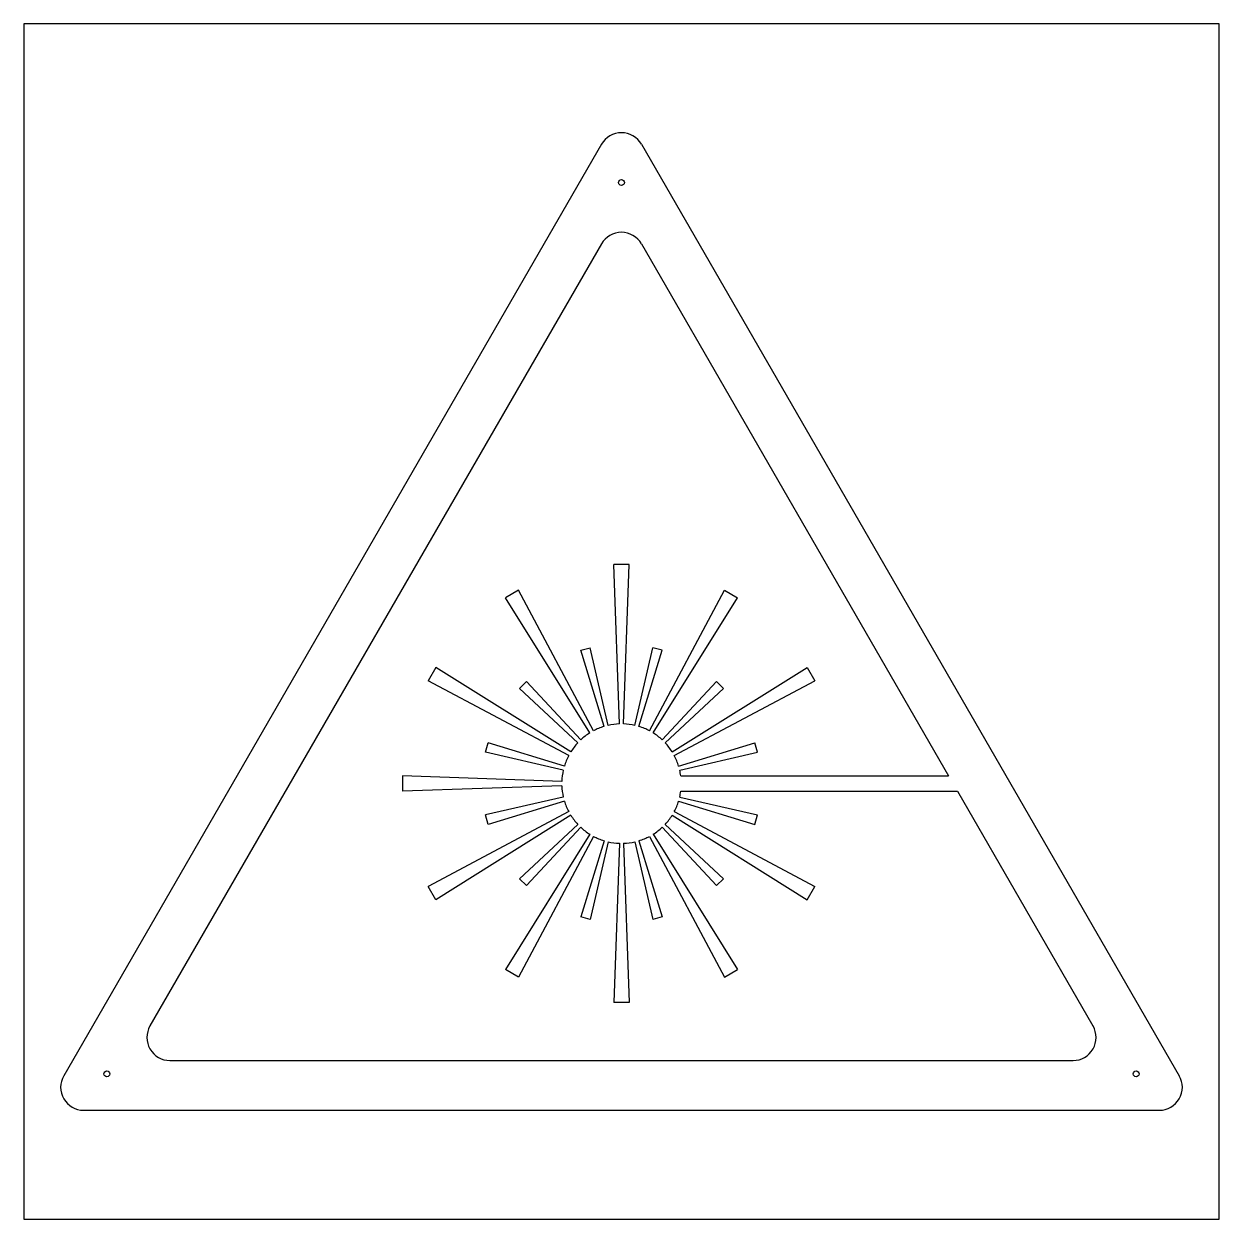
# Model space of a CAD drawing. Header units: millimetres. Extents: x 971 to 1571, y 338 to 938.
import ezdxf

# ---------------------------------------------------------------- set-up
doc = ezdxf.new("R2010")
doc.units = ezdxf.units.MM
doc.header["$MEASUREMENT"] = 0

msp = doc.modelspace()

# ---------------------------------------------------------------- linework, layer by layer
for p, q in [((1570.77, 938.08), (970.77, 938.08)), ((970.77, 938.08), (970.77, 338.08)), ((1570.77, 338.08), (1570.77, 938.08)), ((1260.77, 877.68), (990.77, 410.03)), ((1280.77, 877.68), (1550.77, 410.03)), ((1260.77, 827.68), (1034.07, 435.03)), ((1280.77, 827.68), (1435, 560.55)), ((1269.73, 586.69), (1266.93, 666.64)), ((1274.61, 666.64), (1266.93, 666.64)), ((1271.82, 586.69), (1274.61, 666.64)), ((1219.13, 653.83), (1212.48, 649.99)), ((1254.88, 582.15), (1212.48, 649.99)), ((1256.69, 583.19), (1219.13, 653.83)), ((1284.86, 583.19), (1322.42, 653.83)), ((1286.67, 582.15), (1329.06, 649.99)), ((1322.42, 653.83), (1329.06, 649.99)), ((1250.31, 623.65), (1255.03, 624.91)), ((1264.02, 585.94), (1255.03, 624.91)), ((1277.52, 585.94), (1286.52, 624.91)), ((1291.24, 623.65), (1286.52, 624.91)), ((1262, 585.4), (1250.31, 623.65)), ((1279.54, 585.4), (1291.24, 623.65)), ((1177.49, 615), (1173.65, 608.35)), ((1245.33, 572.6), (1177.49, 615)), ((1296.21, 572.6), (1364.06, 615)), ((1364.06, 615), (1367.9, 608.35)), ((1244.28, 570.79), (1173.65, 608.35)), ((1219.58, 604.45), (1223.03, 607.9)), ((1250.31, 578.65), (1223.03, 607.9)), ((1291.23, 578.65), (1318.51, 607.9)), ((1297.26, 570.79), (1367.9, 608.35)), ((1321.97, 604.45), (1318.51, 607.9)), ((1248.83, 577.17), (1219.58, 604.45)), ((1292.71, 577.17), (1321.97, 604.45)), ((1202.57, 572.45), (1203.83, 577.17)), ((1242.08, 565.48), (1203.83, 577.17)), ((1299.46, 565.48), (1337.71, 577.17)), ((1338.98, 572.45), (1337.71, 577.17)), ((1241.54, 563.46), (1202.57, 572.45)), ((1300, 563.46), (1338.98, 572.45)), ((1240.79, 557.75), (1160.84, 560.55)), ((1160.84, 560.55), (1160.84, 552.87)), ((1300.52, 560.62), (1435, 560.55)), ((1240.79, 555.66), (1160.84, 552.87)), ((1300.53, 552.87), (1439.44, 552.87)), ((1439.44, 552.87), (1507.47, 435.03)), ((1241.54, 549.96), (1202.57, 540.96)), ((1242.08, 547.94), (1203.83, 536.24)), ((1299.46, 547.94), (1337.71, 536.24)), ((1300, 549.96), (1338.98, 540.96)), ((1244.28, 542.62), (1173.65, 505.06)), ((1245.33, 540.81), (1177.49, 498.42)), ((1203.83, 536.24), (1202.57, 540.96)), ((1296.21, 540.81), (1364.06, 498.42)), ((1297.26, 542.62), (1367.9, 505.06)), ((1337.71, 536.24), (1338.98, 540.96)), ((1248.83, 536.25), (1219.58, 508.97)), ((1250.31, 534.77), (1223.03, 505.51)), ((1291.23, 534.77), (1318.51, 505.51)), ((1292.71, 536.25), (1321.97, 508.97)), ((1254.88, 531.27), (1212.48, 463.42)), ((1256.69, 530.22), (1219.13, 459.58)), ((1262, 528.02), (1250.31, 489.77)), ((1279.54, 528.02), (1291.24, 489.77)), ((1284.86, 530.22), (1322.42, 459.58)), ((1286.67, 531.27), (1329.06, 463.42)), ((1264.02, 527.48), (1255.03, 488.5)), ((1269.73, 526.72), (1266.93, 446.77)), ((1271.82, 526.72), (1274.61, 446.77)), ((1277.52, 527.48), (1286.52, 488.5)), ((1177.49, 498.42), (1173.65, 505.06)), ((1223.03, 505.51), (1219.58, 508.97)), ((1321.97, 508.97), (1318.51, 505.51)), ((1364.06, 498.42), (1367.9, 505.06)), ((1255.03, 488.5), (1250.31, 489.77)), ((1291.24, 489.77), (1286.52, 488.5)), ((1219.13, 459.58), (1212.48, 463.42)), ((1322.42, 459.58), (1329.06, 463.42)), ((1274.61, 446.77), (1266.93, 446.77)), ((1044.07, 417.71), (1497.47, 417.71)), ((1000.77, 392.71), (1540.77, 392.71)), ((970.77, 338.08), (1570.77, 338.08))]:
    msp.add_line(p, q)
for centre in [(1270.77, 858.45), (1012.42, 410.98), (1529.12, 410.98)]:
    msp.add_circle(centre, 1.5)
for centre, radius, start, end in [((1270.77, 871.91), 11.55, 30, 150), ((1270.77, 821.91), 11.55, 30, 150), ((1270.77, 556.71), 30, 122, 133), ((1270.77, 556.71), 30, 107, 118), ((1270.77, 556.71), 30, 92, 103), ((1270.77, 556.71), 30, 77, 88), ((1270.77, 556.71), 30, 62, 73), ((1270.77, 556.71), 30, 47, 58), ((1270.77, 556.71), 30, 137, 148), ((1270.77, 556.71), 30, 32, 43), ((1270.77, 556.71), 30, 152, 163), ((1270.77, 556.71), 30, 17, 28), ((1270.77, 556.71), 30, 167, 178), ((1270.77, 556.71), 30, 7.5, 13), ((1270.77, 556.71), 30, 182, 193), ((1270.77, 556.71), 30, 347, 352.648), ((1270.77, 556.71), 30, 197, 208), ((1270.77, 556.71), 30, 332, 343), ((1270.77, 556.71), 30, 212, 223), ((1270.77, 556.71), 30, 317, 328), ((1270.77, 556.71), 30, 227, 238), ((1270.77, 556.71), 30, 302, 313), ((1270.77, 556.71), 30, 242, 253), ((1270.77, 556.71), 30, 287, 298), ((1270.77, 556.71), 30, 257, 268), ((1270.77, 556.71), 30, 272, 283), ((1044.07, 429.25), 11.55, 150, 270), ((1497.47, 429.25), 11.55, 270, 30), ((1000.77, 404.25), 11.55, 150, 270), ((1540.77, 404.25), 11.55, 270, 30)]:
    msp.add_arc(centre, radius, start, end)

doc.saveas('drawing.dxf')
